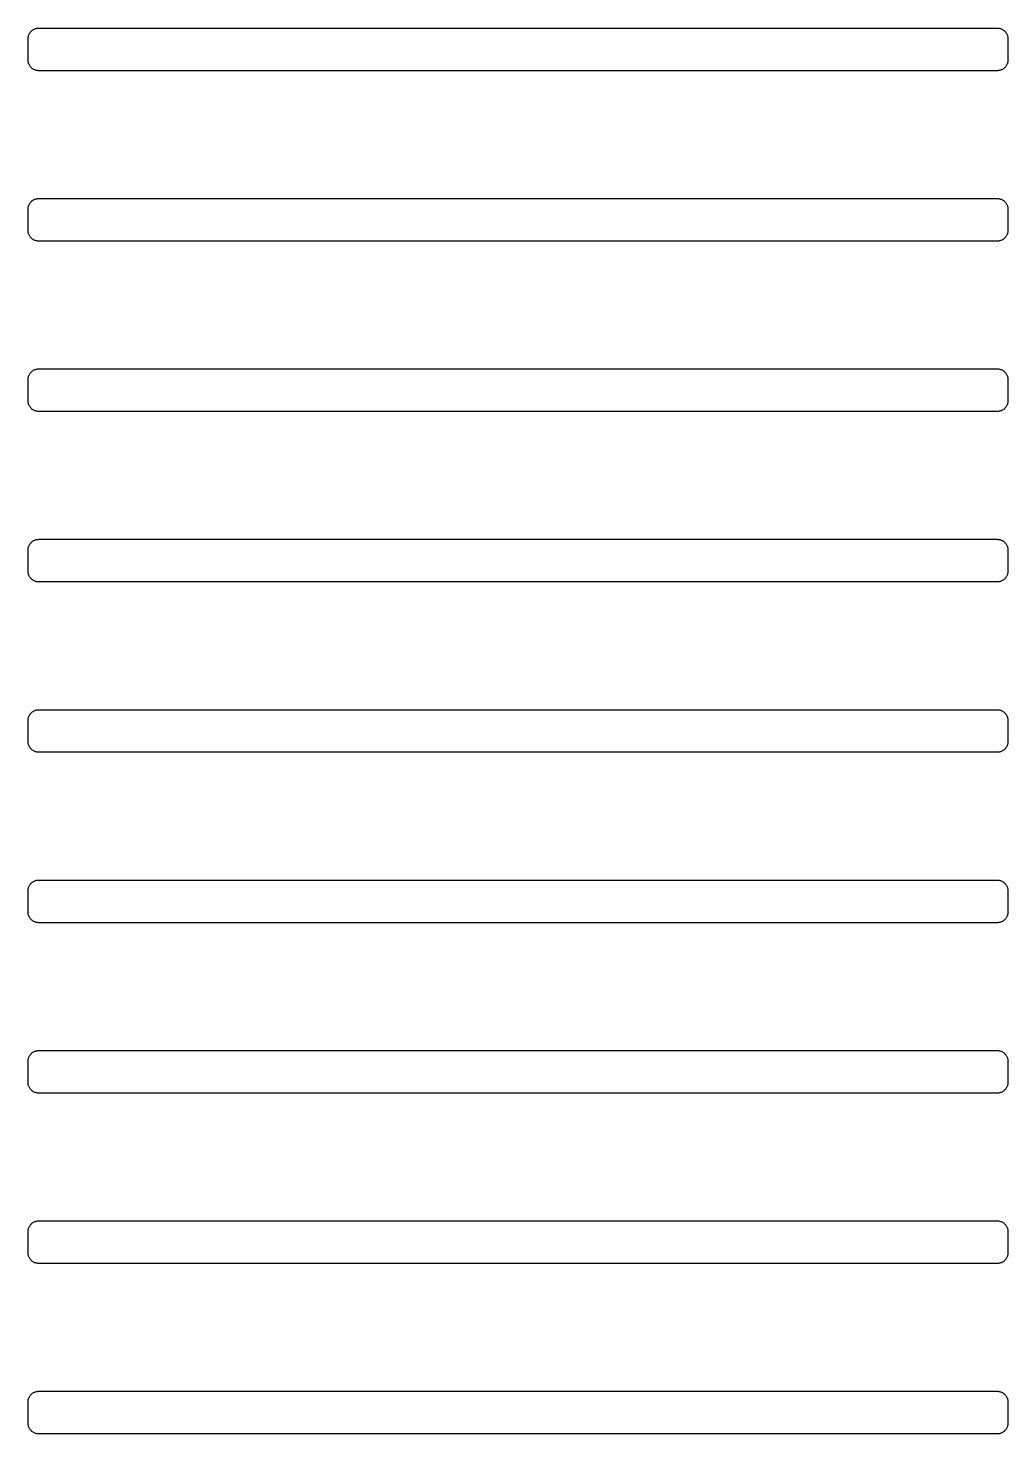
# Model space of a CAD drawing. Header units: metres. Extents: x -163 to 163, y -163 to 163.
# Drawn here: x 25.5 to 53.1, y 80.4 to 120 of the extents above; entities that cross this region are included whole.
import ezdxf

# ---------------------------------------------------------------- set-up
doc = ezdxf.new("R2010")
doc.units = ezdxf.units.M

msp = doc.modelspace()

# ---------------------------------------------------------------- linework, layer by layer
for p, q in [((25.7083, 119.986), (25.7264, 119.992)), ((25.7264, 119.992), (25.7448, 119.996)), ((25.7448, 119.996), (25.7634, 119.999)), ((25.7634, 119.999), (25.7822, 120)), ((25.7822, 120), (25.801, 120.001)), ((25.801, 120.001), (52.801, 120.001)), ((52.801, 120.001), (52.8199, 120)), ((52.8199, 120), (52.8386, 119.999)), ((52.8386, 119.999), (52.8573, 119.996)), ((52.8573, 119.996), (52.8756, 119.992)), ((52.8756, 119.992), (52.8938, 119.986)), ((25.501, 119.701), (25.5016, 119.72)), ((25.501, 119.101), (25.501, 119.701)), ((25.5016, 119.72), (25.5034, 119.739)), ((25.5034, 119.739), (25.5063, 119.757)), ((25.5063, 119.757), (25.5105, 119.776)), ((25.5105, 119.776), (25.5157, 119.794)), ((25.5157, 119.794), (25.5221, 119.811)), ((25.5221, 119.811), (25.5296, 119.829)), ((25.5296, 119.829), (25.5381, 119.846)), ((25.5381, 119.846), (25.5477, 119.862)), ((25.5477, 119.862), (25.5583, 119.877)), ((25.5583, 119.877), (25.5699, 119.892)), ((25.5699, 119.892), (25.5824, 119.906)), ((25.5824, 119.906), (25.5957, 119.92)), ((25.5957, 119.92), (25.6098, 119.932)), ((25.6098, 119.932), (25.6247, 119.944)), ((25.6247, 119.944), (25.6403, 119.954)), ((25.6403, 119.954), (25.6565, 119.964)), ((25.6565, 119.964), (25.6733, 119.972)), ((25.6733, 119.972), (25.6906, 119.98)), ((25.6906, 119.98), (25.7083, 119.986)), ((52.8938, 119.986), (52.9115, 119.98)), ((52.9115, 119.98), (52.9288, 119.972)), ((52.9288, 119.972), (52.9456, 119.964)), ((52.9456, 119.964), (52.9618, 119.954)), ((52.9618, 119.954), (52.9774, 119.944)), ((52.9774, 119.944), (52.9923, 119.932)), ((52.9923, 119.932), (53.0064, 119.92)), ((53.0064, 119.92), (53.0197, 119.906)), ((53.0197, 119.906), (53.0322, 119.892)), ((53.0322, 119.892), (53.0437, 119.877)), ((53.0437, 119.877), (53.0543, 119.862)), ((53.0543, 119.862), (53.0639, 119.846)), ((53.0639, 119.846), (53.0725, 119.829)), ((53.0725, 119.829), (53.08, 119.811)), ((53.08, 119.811), (53.0864, 119.794)), ((53.0864, 119.794), (53.0916, 119.776)), ((53.0916, 119.776), (53.0957, 119.757)), ((53.0957, 119.757), (53.0987, 119.739)), ((53.0987, 119.739), (53.1004, 119.72)), ((53.1004, 119.72), (53.101, 119.701)), ((53.101, 119.701), (53.101, 119.101)), ((25.5016, 119.082), (25.501, 119.101)), ((25.5034, 119.063), (25.5016, 119.082)), ((25.5063, 119.045), (25.5034, 119.063)), ((25.5105, 119.026), (25.5063, 119.045)), ((25.5157, 119.008), (25.5105, 119.026)), ((25.5221, 118.991), (25.5157, 119.008)), ((25.5296, 118.973), (25.5221, 118.991)), ((25.5381, 118.957), (25.5296, 118.973)), ((25.5477, 118.94), (25.5381, 118.957)), ((25.5583, 118.925), (25.5477, 118.94)), ((25.5699, 118.91), (25.5583, 118.925)), ((25.5824, 118.896), (25.5699, 118.91)), ((25.5957, 118.882), (25.5824, 118.896)), ((25.6098, 118.87), (25.5957, 118.882)), ((25.6247, 118.858), (25.6098, 118.87)), ((25.6403, 118.848), (25.6247, 118.858)), ((25.6565, 118.838), (25.6403, 118.848)), ((25.6733, 118.83), (25.6565, 118.838)), ((25.6906, 118.822), (25.6733, 118.83)), ((25.7083, 118.816), (25.6906, 118.822)), ((25.7264, 118.81), (25.7083, 118.816)), ((25.7448, 118.806), (25.7264, 118.81)), ((25.7634, 118.803), (25.7448, 118.806)), ((25.7822, 118.802), (25.7634, 118.803)), ((25.801, 118.801), (25.7822, 118.802)), ((52.801, 118.801), (25.801, 118.801)), ((52.8199, 118.802), (52.801, 118.801)), ((52.8386, 118.803), (52.8199, 118.802)), ((52.8573, 118.806), (52.8386, 118.803)), ((52.8756, 118.81), (52.8573, 118.806)), ((52.8938, 118.816), (52.8756, 118.81)), ((52.9115, 118.822), (52.8938, 118.816)), ((52.9288, 118.83), (52.9115, 118.822)), ((52.9456, 118.838), (52.9288, 118.83)), ((52.9618, 118.848), (52.9456, 118.838)), ((52.9774, 118.858), (52.9618, 118.848)), ((52.9923, 118.87), (52.9774, 118.858)), ((53.0064, 118.882), (52.9923, 118.87)), ((53.0197, 118.896), (53.0064, 118.882)), ((53.0322, 118.91), (53.0197, 118.896)), ((53.0437, 118.925), (53.0322, 118.91)), ((53.0543, 118.94), (53.0437, 118.925)), ((53.0639, 118.957), (53.0543, 118.94)), ((53.0725, 118.973), (53.0639, 118.957)), ((53.08, 118.991), (53.0725, 118.973)), ((53.0864, 119.008), (53.08, 118.991)), ((53.0916, 119.026), (53.0864, 119.008)), ((53.0957, 119.045), (53.0916, 119.026)), ((53.0987, 119.063), (53.0957, 119.045)), ((53.1004, 119.082), (53.0987, 119.063)), ((53.101, 119.101), (53.1004, 119.082)), ((25.501, 114.901), (25.5016, 114.92)), ((25.501, 114.301), (25.501, 114.901)), ((25.5016, 114.92), (25.5034, 114.939)), ((25.5034, 114.939), (25.5063, 114.957)), ((25.5063, 114.957), (25.5105, 114.976)), ((25.5105, 114.976), (25.5157, 114.994)), ((25.5157, 114.994), (25.5221, 115.011)), ((25.5221, 115.011), (25.5296, 115.029)), ((25.5296, 115.029), (25.5381, 115.046)), ((25.5381, 115.046), (25.5477, 115.062)), ((25.5477, 115.062), (25.5583, 115.077)), ((25.5583, 115.077), (25.5699, 115.092)), ((25.5699, 115.092), (25.5824, 115.106)), ((25.5824, 115.106), (25.5957, 115.12)), ((25.5957, 115.12), (25.6098, 115.132)), ((25.6098, 115.132), (25.6247, 115.144)), ((25.6247, 115.144), (25.6403, 115.154)), ((25.6403, 115.154), (25.6565, 115.164)), ((25.6565, 115.164), (25.6733, 115.172)), ((25.6733, 115.172), (25.6906, 115.18)), ((25.6906, 115.18), (25.7083, 115.186)), ((25.7083, 115.186), (25.7264, 115.192)), ((25.7264, 115.192), (25.7448, 115.196)), ((25.7448, 115.196), (25.7634, 115.199)), ((25.7634, 115.199), (25.7822, 115.2)), ((25.7822, 115.2), (25.801, 115.201)), ((25.801, 115.201), (52.801, 115.201)), ((52.801, 115.201), (52.8199, 115.2)), ((52.8199, 115.2), (52.8386, 115.199)), ((52.8386, 115.199), (52.8573, 115.196)), ((52.8573, 115.196), (52.8756, 115.192)), ((52.8756, 115.192), (52.8938, 115.186)), ((52.8938, 115.186), (52.9115, 115.18)), ((52.9115, 115.18), (52.9288, 115.172)), ((52.9288, 115.172), (52.9456, 115.164)), ((52.9456, 115.164), (52.9618, 115.154)), ((52.9618, 115.154), (52.9774, 115.144)), ((52.9774, 115.144), (52.9923, 115.132)), ((52.9923, 115.132), (53.0064, 115.12)), ((53.0064, 115.12), (53.0197, 115.106)), ((53.0197, 115.106), (53.0322, 115.092)), ((53.0322, 115.092), (53.0437, 115.077)), ((53.0437, 115.077), (53.0543, 115.062)), ((53.0543, 115.062), (53.0639, 115.046)), ((53.0639, 115.046), (53.0725, 115.029)), ((53.0725, 115.029), (53.08, 115.011)), ((53.08, 115.011), (53.0864, 114.994)), ((53.0864, 114.994), (53.0916, 114.976)), ((53.0916, 114.976), (53.0957, 114.957)), ((53.0957, 114.957), (53.0987, 114.939)), ((53.0987, 114.939), (53.1004, 114.92)), ((53.1004, 114.92), (53.101, 114.901)), ((53.101, 114.901), (53.101, 114.301)), ((25.5016, 114.282), (25.501, 114.301)), ((25.5034, 114.263), (25.5016, 114.282)), ((25.5063, 114.245), (25.5034, 114.263)), ((25.5105, 114.226), (25.5063, 114.245)), ((25.5157, 114.208), (25.5105, 114.226)), ((25.5221, 114.191), (25.5157, 114.208)), ((25.5296, 114.173), (25.5221, 114.191)), ((25.5381, 114.157), (25.5296, 114.173)), ((25.5477, 114.14), (25.5381, 114.157)), ((25.5583, 114.125), (25.5477, 114.14)), ((25.5699, 114.11), (25.5583, 114.125)), ((25.5824, 114.096), (25.5699, 114.11)), ((25.5957, 114.082), (25.5824, 114.096)), ((25.6098, 114.07), (25.5957, 114.082)), ((25.6247, 114.058), (25.6098, 114.07)), ((25.6403, 114.048), (25.6247, 114.058)), ((52.9774, 114.058), (52.9618, 114.048)), ((52.9923, 114.07), (52.9774, 114.058)), ((53.0064, 114.082), (52.9923, 114.07)), ((53.0197, 114.096), (53.0064, 114.082)), ((53.0322, 114.11), (53.0197, 114.096)), ((53.0437, 114.125), (53.0322, 114.11)), ((53.0543, 114.14), (53.0437, 114.125)), ((53.0639, 114.157), (53.0543, 114.14)), ((53.0725, 114.173), (53.0639, 114.157)), ((53.08, 114.191), (53.0725, 114.173)), ((53.0864, 114.208), (53.08, 114.191)), ((53.0916, 114.226), (53.0864, 114.208)), ((53.0957, 114.245), (53.0916, 114.226)), ((53.0987, 114.263), (53.0957, 114.245)), ((53.1004, 114.282), (53.0987, 114.263)), ((53.101, 114.301), (53.1004, 114.282)), ((25.6565, 114.038), (25.6403, 114.048)), ((25.6733, 114.03), (25.6565, 114.038)), ((25.6906, 114.022), (25.6733, 114.03)), ((25.7083, 114.016), (25.6906, 114.022)), ((25.7264, 114.01), (25.7083, 114.016)), ((25.7448, 114.006), (25.7264, 114.01)), ((25.7634, 114.003), (25.7448, 114.006)), ((25.7822, 114.002), (25.7634, 114.003)), ((25.801, 114.001), (25.7822, 114.002)), ((52.801, 114.001), (25.801, 114.001)), ((52.8199, 114.002), (52.801, 114.001)), ((52.8386, 114.003), (52.8199, 114.002)), ((52.8573, 114.006), (52.8386, 114.003)), ((52.8756, 114.01), (52.8573, 114.006)), ((52.8938, 114.016), (52.8756, 114.01)), ((52.9115, 114.022), (52.8938, 114.016)), ((52.9288, 114.03), (52.9115, 114.022)), ((52.9456, 114.038), (52.9288, 114.03)), ((52.9618, 114.048), (52.9456, 114.038)), ((25.501, 110.101), (25.5016, 110.12)), ((25.501, 109.501), (25.501, 110.101)), ((25.5016, 110.12), (25.5034, 110.139)), ((25.5034, 110.139), (25.5063, 110.157)), ((25.5063, 110.157), (25.5105, 110.176)), ((25.5105, 110.176), (25.5157, 110.194)), ((25.5157, 110.194), (25.5221, 110.211)), ((25.5221, 110.211), (25.5296, 110.229)), ((25.5296, 110.229), (25.5381, 110.246)), ((25.5381, 110.246), (25.5477, 110.262)), ((25.5477, 110.262), (25.5583, 110.277)), ((25.5583, 110.277), (25.5699, 110.292)), ((25.5699, 110.292), (25.5824, 110.306)), ((25.5824, 110.306), (25.5957, 110.32)), ((25.5957, 110.32), (25.6098, 110.332)), ((25.6098, 110.332), (25.6247, 110.344)), ((25.6247, 110.344), (25.6403, 110.354)), ((25.6403, 110.354), (25.6565, 110.364)), ((25.6565, 110.364), (25.6733, 110.372)), ((25.6733, 110.372), (25.6906, 110.38)), ((25.6906, 110.38), (25.7083, 110.386)), ((25.7083, 110.386), (25.7264, 110.392)), ((25.7264, 110.392), (25.7448, 110.396)), ((25.7448, 110.396), (25.7634, 110.399)), ((25.7634, 110.399), (25.7822, 110.4)), ((25.7822, 110.4), (25.801, 110.401)), ((25.801, 110.401), (52.801, 110.401)), ((52.801, 110.401), (52.8199, 110.4)), ((52.8199, 110.4), (52.8386, 110.399)), ((52.8386, 110.399), (52.8573, 110.396)), ((52.8573, 110.396), (52.8756, 110.392)), ((52.8756, 110.392), (52.8938, 110.386)), ((52.8938, 110.386), (52.9115, 110.38)), ((52.9115, 110.38), (52.9288, 110.372)), ((52.9288, 110.372), (52.9456, 110.364)), ((52.9456, 110.364), (52.9618, 110.354)), ((52.9618, 110.354), (52.9774, 110.344)), ((52.9774, 110.344), (52.9923, 110.332)), ((52.9923, 110.332), (53.0064, 110.32)), ((53.0064, 110.32), (53.0197, 110.306)), ((53.0197, 110.306), (53.0322, 110.292)), ((53.0322, 110.292), (53.0437, 110.277)), ((53.0437, 110.277), (53.0543, 110.262)), ((53.0543, 110.262), (53.0639, 110.246)), ((53.0639, 110.246), (53.0725, 110.229)), ((53.0725, 110.229), (53.08, 110.211)), ((53.08, 110.211), (53.0864, 110.194)), ((53.0864, 110.194), (53.0916, 110.176)), ((53.0916, 110.176), (53.0957, 110.157)), ((53.0957, 110.157), (53.0987, 110.139)), ((53.0987, 110.139), (53.1004, 110.12)), ((53.1004, 110.12), (53.101, 110.101)), ((53.101, 110.101), (53.101, 109.501)), ((25.5016, 109.482), (25.501, 109.501)), ((25.5034, 109.463), (25.5016, 109.482)), ((25.5063, 109.445), (25.5034, 109.463)), ((25.5105, 109.426), (25.5063, 109.445)), ((25.5157, 109.408), (25.5105, 109.426)), ((25.5221, 109.391), (25.5157, 109.408)), ((25.5296, 109.373), (25.5221, 109.391)), ((25.5381, 109.357), (25.5296, 109.373)), ((25.5477, 109.34), (25.5381, 109.357)), ((25.5583, 109.325), (25.5477, 109.34)), ((25.5699, 109.31), (25.5583, 109.325)), ((25.5824, 109.296), (25.5699, 109.31)), ((53.0322, 109.31), (53.0197, 109.296)), ((53.0437, 109.325), (53.0322, 109.31)), ((53.0543, 109.34), (53.0437, 109.325)), ((53.0639, 109.357), (53.0543, 109.34)), ((53.0725, 109.373), (53.0639, 109.357)), ((53.08, 109.391), (53.0725, 109.373)), ((53.0864, 109.408), (53.08, 109.391)), ((53.0916, 109.426), (53.0864, 109.408)), ((53.0957, 109.445), (53.0916, 109.426)), ((53.0987, 109.463), (53.0957, 109.445)), ((53.1004, 109.482), (53.0987, 109.463)), ((53.101, 109.501), (53.1004, 109.482)), ((25.5957, 109.282), (25.5824, 109.296)), ((25.6098, 109.27), (25.5957, 109.282)), ((25.6247, 109.258), (25.6098, 109.27)), ((25.6403, 109.248), (25.6247, 109.258)), ((25.6565, 109.238), (25.6403, 109.248)), ((25.6733, 109.23), (25.6565, 109.238)), ((25.6906, 109.222), (25.6733, 109.23)), ((25.7083, 109.216), (25.6906, 109.222)), ((25.7264, 109.21), (25.7083, 109.216)), ((25.7448, 109.206), (25.7264, 109.21)), ((25.7634, 109.203), (25.7448, 109.206)), ((25.7822, 109.202), (25.7634, 109.203)), ((25.801, 109.201), (25.7822, 109.202)), ((52.801, 109.201), (25.801, 109.201)), ((52.8199, 109.202), (52.801, 109.201)), ((52.8386, 109.203), (52.8199, 109.202)), ((52.8573, 109.206), (52.8386, 109.203)), ((52.8756, 109.21), (52.8573, 109.206)), ((52.8938, 109.216), (52.8756, 109.21)), ((52.9115, 109.222), (52.8938, 109.216)), ((52.9288, 109.23), (52.9115, 109.222)), ((52.9456, 109.238), (52.9288, 109.23)), ((52.9618, 109.248), (52.9456, 109.238)), ((52.9774, 109.258), (52.9618, 109.248)), ((52.9923, 109.27), (52.9774, 109.258)), ((53.0064, 109.282), (52.9923, 109.27)), ((53.0197, 109.296), (53.0064, 109.282)), ((25.5016, 105.32), (25.5034, 105.339)), ((25.5034, 105.339), (25.5063, 105.357)), ((25.5063, 105.357), (25.5105, 105.376)), ((25.5105, 105.376), (25.5157, 105.394)), ((25.5157, 105.394), (25.5221, 105.411)), ((25.5221, 105.411), (25.5296, 105.429)), ((25.5296, 105.429), (25.5381, 105.446)), ((25.5381, 105.446), (25.5477, 105.462)), ((25.5477, 105.462), (25.5583, 105.477)), ((25.5583, 105.477), (25.5699, 105.492)), ((25.5699, 105.492), (25.5824, 105.506)), ((25.5824, 105.506), (25.5957, 105.52)), ((25.5957, 105.52), (25.6098, 105.532)), ((25.6098, 105.532), (25.6247, 105.544)), ((25.6247, 105.544), (25.6403, 105.554)), ((25.6403, 105.554), (25.6565, 105.564)), ((25.6565, 105.564), (25.6733, 105.572)), ((25.6733, 105.572), (25.6906, 105.58)), ((25.6906, 105.58), (25.7083, 105.586)), ((25.7083, 105.586), (25.7264, 105.592)), ((25.7264, 105.592), (25.7448, 105.596)), ((25.7448, 105.596), (25.7634, 105.599)), ((25.7634, 105.599), (25.7822, 105.6)), ((25.7822, 105.6), (25.801, 105.601)), ((25.801, 105.601), (52.801, 105.601)), ((52.801, 105.601), (52.8199, 105.6)), ((52.8199, 105.6), (52.8386, 105.599)), ((52.8386, 105.599), (52.8573, 105.596)), ((52.8573, 105.596), (52.8756, 105.592)), ((52.8756, 105.592), (52.8938, 105.586)), ((52.8938, 105.586), (52.9115, 105.58)), ((52.9115, 105.58), (52.9288, 105.572)), ((52.9288, 105.572), (52.9456, 105.564)), ((52.9456, 105.564), (52.9618, 105.554)), ((52.9618, 105.554), (52.9774, 105.544)), ((52.9774, 105.544), (52.9923, 105.532)), ((52.9923, 105.532), (53.0064, 105.52)), ((53.0064, 105.52), (53.0197, 105.506)), ((53.0197, 105.506), (53.0322, 105.492)), ((53.0322, 105.492), (53.0437, 105.477)), ((53.0437, 105.477), (53.0543, 105.462)), ((53.0543, 105.462), (53.0639, 105.446)), ((53.0639, 105.446), (53.0725, 105.429)), ((53.0725, 105.429), (53.08, 105.411)), ((53.08, 105.411), (53.0864, 105.394)), ((53.0864, 105.394), (53.0916, 105.376)), ((53.0916, 105.376), (53.0957, 105.357)), ((53.0957, 105.357), (53.0987, 105.339)), ((53.0987, 105.339), (53.1004, 105.32)), ((25.501, 105.301), (25.5016, 105.32)), ((25.501, 104.701), (25.501, 105.301)), ((53.1004, 105.32), (53.101, 105.301)), ((53.101, 105.301), (53.101, 104.701)), ((25.5016, 104.682), (25.501, 104.701)), ((25.5034, 104.663), (25.5016, 104.682)), ((25.5063, 104.645), (25.5034, 104.663)), ((25.5105, 104.626), (25.5063, 104.645)), ((25.5157, 104.608), (25.5105, 104.626)), ((25.5221, 104.591), (25.5157, 104.608)), ((25.5296, 104.573), (25.5221, 104.591)), ((25.5381, 104.557), (25.5296, 104.573)), ((25.5477, 104.54), (25.5381, 104.557)), ((53.0639, 104.557), (53.0543, 104.54)), ((53.0725, 104.573), (53.0639, 104.557)), ((53.08, 104.591), (53.0725, 104.573)), ((53.0864, 104.608), (53.08, 104.591)), ((53.0916, 104.626), (53.0864, 104.608)), ((53.0957, 104.645), (53.0916, 104.626)), ((53.0987, 104.663), (53.0957, 104.645)), ((53.1004, 104.682), (53.0987, 104.663)), ((53.101, 104.701), (53.1004, 104.682)), ((25.5583, 104.525), (25.5477, 104.54)), ((25.5699, 104.51), (25.5583, 104.525)), ((25.5824, 104.496), (25.5699, 104.51)), ((25.5957, 104.482), (25.5824, 104.496)), ((25.6098, 104.47), (25.5957, 104.482)), ((25.6247, 104.458), (25.6098, 104.47)), ((25.6403, 104.448), (25.6247, 104.458)), ((25.6565, 104.438), (25.6403, 104.448)), ((25.6733, 104.43), (25.6565, 104.438)), ((25.6906, 104.422), (25.6733, 104.43)), ((25.7083, 104.416), (25.6906, 104.422)), ((25.7264, 104.41), (25.7083, 104.416)), ((25.7448, 104.406), (25.7264, 104.41)), ((25.7634, 104.403), (25.7448, 104.406)), ((25.7822, 104.402), (25.7634, 104.403)), ((25.801, 104.401), (25.7822, 104.402)), ((52.801, 104.401), (25.801, 104.401)), ((52.8199, 104.402), (52.801, 104.401)), ((52.8386, 104.403), (52.8199, 104.402)), ((52.8573, 104.406), (52.8386, 104.403)), ((52.8756, 104.41), (52.8573, 104.406)), ((52.8938, 104.416), (52.8756, 104.41)), ((52.9115, 104.422), (52.8938, 104.416)), ((52.9288, 104.43), (52.9115, 104.422)), ((52.9456, 104.438), (52.9288, 104.43)), ((52.9618, 104.448), (52.9456, 104.438)), ((52.9774, 104.458), (52.9618, 104.448)), ((52.9923, 104.47), (52.9774, 104.458)), ((53.0064, 104.482), (52.9923, 104.47)), ((53.0197, 104.496), (53.0064, 104.482)), ((53.0322, 104.51), (53.0197, 104.496)), ((53.0437, 104.525), (53.0322, 104.51)), ((53.0543, 104.54), (53.0437, 104.525)), ((25.5105, 100.576), (25.5157, 100.594)), ((25.5157, 100.594), (25.5221, 100.611)), ((25.5221, 100.611), (25.5296, 100.629)), ((25.5296, 100.629), (25.5381, 100.646)), ((25.5381, 100.646), (25.5477, 100.662)), ((25.5477, 100.662), (25.5583, 100.677)), ((25.5583, 100.677), (25.5699, 100.692)), ((25.5699, 100.692), (25.5824, 100.706)), ((25.5824, 100.706), (25.5957, 100.72)), ((25.5957, 100.72), (25.6098, 100.732)), ((25.6098, 100.732), (25.6247, 100.744)), ((25.6247, 100.744), (25.6403, 100.754)), ((25.6403, 100.754), (25.6565, 100.764)), ((25.6565, 100.764), (25.6733, 100.772)), ((25.6733, 100.772), (25.6906, 100.78)), ((25.6906, 100.78), (25.7083, 100.786)), ((25.7083, 100.786), (25.7264, 100.792)), ((25.7264, 100.792), (25.7448, 100.796)), ((25.7448, 100.796), (25.7634, 100.799)), ((25.7634, 100.799), (25.7822, 100.8)), ((25.7822, 100.8), (25.801, 100.801)), ((25.801, 100.801), (52.801, 100.801)), ((52.801, 100.801), (52.8199, 100.8)), ((52.8199, 100.8), (52.8386, 100.799)), ((52.8386, 100.799), (52.8573, 100.796)), ((52.8573, 100.796), (52.8756, 100.792)), ((52.8756, 100.792), (52.8938, 100.786)), ((52.8938, 100.786), (52.9115, 100.78)), ((52.9115, 100.78), (52.9288, 100.772)), ((52.9288, 100.772), (52.9456, 100.764)), ((52.9456, 100.764), (52.9618, 100.754)), ((52.9618, 100.754), (52.9774, 100.744)), ((52.9774, 100.744), (52.9923, 100.732)), ((52.9923, 100.732), (53.0064, 100.72)), ((53.0064, 100.72), (53.0197, 100.706)), ((53.0197, 100.706), (53.0322, 100.692)), ((53.0322, 100.692), (53.0437, 100.677)), ((53.0437, 100.677), (53.0543, 100.662)), ((53.0543, 100.662), (53.0639, 100.646)), ((53.0639, 100.646), (53.0725, 100.629)), ((53.0725, 100.629), (53.08, 100.611)), ((53.08, 100.611), (53.0864, 100.594)), ((53.0864, 100.594), (53.0916, 100.576)), ((25.501, 100.501), (25.5016, 100.52)), ((25.501, 99.901), (25.501, 100.501)), ((25.5016, 100.52), (25.5034, 100.539)), ((25.5034, 100.539), (25.5063, 100.557)), ((25.5063, 100.557), (25.5105, 100.576)), ((53.0916, 100.576), (53.0957, 100.557)), ((53.0957, 100.557), (53.0987, 100.539)), ((53.0987, 100.539), (53.1004, 100.52)), ((53.1004, 100.52), (53.101, 100.501)), ((53.101, 100.501), (53.101, 99.901)), ((25.5016, 99.8822), (25.501, 99.901)), ((25.5034, 99.8634), (25.5016, 99.8822)), ((25.5063, 99.8448), (25.5034, 99.8634)), ((25.5105, 99.8264), (25.5063, 99.8448)), ((25.5157, 99.8083), (25.5105, 99.8264)), ((25.5221, 99.7906), (25.5157, 99.8083)), ((53.0864, 99.8083), (53.08, 99.7906)), ((53.0916, 99.8264), (53.0864, 99.8083)), ((53.0957, 99.8448), (53.0916, 99.8264)), ((53.0987, 99.8634), (53.0957, 99.8448)), ((53.1004, 99.8822), (53.0987, 99.8634)), ((53.101, 99.901), (53.1004, 99.8822)), ((25.5296, 99.7733), (25.5221, 99.7906)), ((25.5381, 99.7565), (25.5296, 99.7733)), ((25.5477, 99.7403), (25.5381, 99.7565)), ((25.5583, 99.7247), (25.5477, 99.7403)), ((25.5699, 99.7098), (25.5583, 99.7247)), ((25.5824, 99.6957), (25.5699, 99.7098)), ((25.5957, 99.6824), (25.5824, 99.6957)), ((25.6098, 99.6699), (25.5957, 99.6824)), ((25.6247, 99.6583), (25.6098, 99.6699)), ((25.6403, 99.6478), (25.6247, 99.6583)), ((25.6565, 99.6382), (25.6403, 99.6478)), ((25.6733, 99.6296), (25.6565, 99.6382)), ((25.6906, 99.6221), (25.6733, 99.6296)), ((25.7083, 99.6157), (25.6906, 99.6221)), ((25.7264, 99.6105), (25.7083, 99.6157)), ((25.7448, 99.6064), (25.7264, 99.6105)), ((25.7634, 99.6034), (25.7448, 99.6064)), ((25.7822, 99.6016), (25.7634, 99.6034)), ((25.801, 99.601), (25.7822, 99.6016)), ((52.801, 99.601), (25.801, 99.601)), ((52.8199, 99.6016), (52.801, 99.601)), ((52.8386, 99.6034), (52.8199, 99.6016)), ((52.8573, 99.6064), (52.8386, 99.6034)), ((52.8756, 99.6105), (52.8573, 99.6064)), ((52.8938, 99.6157), (52.8756, 99.6105)), ((52.9115, 99.6221), (52.8938, 99.6157)), ((52.9288, 99.6296), (52.9115, 99.6221)), ((52.9456, 99.6382), (52.9288, 99.6296)), ((52.9618, 99.6478), (52.9456, 99.6382)), ((52.9774, 99.6583), (52.9618, 99.6478)), ((52.9923, 99.6699), (52.9774, 99.6583)), ((53.0064, 99.6824), (52.9923, 99.6699)), ((53.0197, 99.6957), (53.0064, 99.6824)), ((53.0322, 99.7098), (53.0197, 99.6957)), ((53.0437, 99.7247), (53.0322, 99.7098)), ((53.0543, 99.7403), (53.0437, 99.7247)), ((53.0639, 99.7565), (53.0543, 99.7403)), ((53.0725, 99.7733), (53.0639, 99.7565)), ((53.08, 99.7906), (53.0725, 99.7733)), ((25.5296, 95.8288), (25.5381, 95.8456)), ((25.5381, 95.8456), (25.5477, 95.8618)), ((25.5477, 95.8618), (25.5583, 95.8774)), ((25.5583, 95.8774), (25.5699, 95.8923)), ((25.5699, 95.8923), (25.5824, 95.9064)), ((25.5824, 95.9064), (25.5957, 95.9197)), ((25.5957, 95.9197), (25.6098, 95.9322)), ((25.6098, 95.9322), (25.6247, 95.9437)), ((25.6247, 95.9437), (25.6403, 95.9543)), ((25.6403, 95.9543), (25.6565, 95.9639)), ((25.6565, 95.9639), (25.6733, 95.9725)), ((25.6733, 95.9725), (25.6906, 95.98)), ((25.6906, 95.98), (25.7083, 95.9864)), ((25.7083, 95.9864), (25.7264, 95.9916)), ((25.7264, 95.9916), (25.7448, 95.9957)), ((25.7448, 95.9957), (25.7634, 95.9987)), ((25.7634, 95.9987), (25.7822, 96.0004)), ((25.7822, 96.0004), (25.801, 96.001)), ((25.801, 96.001), (52.801, 96.001)), ((52.801, 96.001), (52.8199, 96.0004)), ((52.8199, 96.0004), (52.8386, 95.9987)), ((52.8386, 95.9987), (52.8573, 95.9957)), ((52.8573, 95.9957), (52.8756, 95.9916)), ((52.8756, 95.9916), (52.8938, 95.9864)), ((52.8938, 95.9864), (52.9115, 95.98)), ((52.9115, 95.98), (52.9288, 95.9725)), ((52.9288, 95.9725), (52.9456, 95.9639)), ((52.9456, 95.9639), (52.9618, 95.9543)), ((52.9618, 95.9543), (52.9774, 95.9437)), ((52.9774, 95.9437), (52.9923, 95.9322)), ((52.9923, 95.9322), (53.0064, 95.9197)), ((53.0064, 95.9197), (53.0197, 95.9064)), ((53.0197, 95.9064), (53.0322, 95.8923)), ((53.0322, 95.8923), (53.0437, 95.8774)), ((53.0437, 95.8774), (53.0543, 95.8618)), ((53.0543, 95.8618), (53.0639, 95.8456)), ((53.0639, 95.8456), (53.0725, 95.8288)), ((25.501, 95.701), (25.5016, 95.7199)), ((25.501, 95.101), (25.501, 95.701)), ((25.5016, 95.7199), (25.5034, 95.7386)), ((25.5034, 95.7386), (25.5063, 95.7573)), ((25.5063, 95.7573), (25.5105, 95.7757)), ((25.5105, 95.7757), (25.5157, 95.7937)), ((25.5157, 95.7937), (25.5221, 95.8115)), ((25.5221, 95.8115), (25.5296, 95.8288)), ((53.0725, 95.8288), (53.08, 95.8115)), ((53.08, 95.8115), (53.0864, 95.7937)), ((53.0864, 95.7937), (53.0916, 95.7757)), ((53.0916, 95.7757), (53.0957, 95.7573)), ((53.0957, 95.7573), (53.0987, 95.7386)), ((53.0987, 95.7386), (53.1004, 95.7199)), ((53.1004, 95.7199), (53.101, 95.701)), ((53.101, 95.701), (53.101, 95.101)), ((25.5016, 95.0822), (25.501, 95.101)), ((25.5034, 95.0634), (25.5016, 95.0822)), ((25.5063, 95.0448), (25.5034, 95.0634)), ((25.5105, 95.0264), (25.5063, 95.0448)), ((53.0957, 95.0448), (53.0916, 95.0264)), ((53.0987, 95.0634), (53.0957, 95.0448)), ((53.1004, 95.0822), (53.0987, 95.0634)), ((53.101, 95.101), (53.1004, 95.0822)), ((25.5157, 95.0083), (25.5105, 95.0264)), ((25.5221, 94.9906), (25.5157, 95.0083)), ((25.5296, 94.9733), (25.5221, 94.9906)), ((25.5381, 94.9565), (25.5296, 94.9733)), ((25.5477, 94.9403), (25.5381, 94.9565)), ((25.5583, 94.9247), (25.5477, 94.9403)), ((25.5699, 94.9098), (25.5583, 94.9247)), ((25.5824, 94.8957), (25.5699, 94.9098)), ((25.5957, 94.8824), (25.5824, 94.8957)), ((25.6098, 94.8699), (25.5957, 94.8824)), ((25.6247, 94.8583), (25.6098, 94.8699)), ((25.6403, 94.8477), (25.6247, 94.8583)), ((25.6565, 94.8382), (25.6403, 94.8477)), ((25.6733, 94.8296), (25.6565, 94.8382)), ((25.6906, 94.8221), (25.6733, 94.8296)), ((25.7083, 94.8157), (25.6906, 94.8221)), ((25.7264, 94.8105), (25.7083, 94.8157)), ((25.7448, 94.8064), (25.7264, 94.8105)), ((25.7634, 94.8034), (25.7448, 94.8064)), ((25.7822, 94.8016), (25.7634, 94.8034)), ((25.801, 94.801), (25.7822, 94.8016)), ((52.801, 94.801), (25.801, 94.801)), ((52.8199, 94.8016), (52.801, 94.801)), ((52.8386, 94.8034), (52.8199, 94.8016)), ((52.8573, 94.8064), (52.8386, 94.8034)), ((52.8756, 94.8105), (52.8573, 94.8064)), ((52.8938, 94.8157), (52.8756, 94.8105)), ((52.9115, 94.8221), (52.8938, 94.8157)), ((52.9288, 94.8296), (52.9115, 94.8221)), ((52.9456, 94.8382), (52.9288, 94.8296)), ((52.9618, 94.8477), (52.9456, 94.8382)), ((52.9774, 94.8583), (52.9618, 94.8477)), ((52.9923, 94.8699), (52.9774, 94.8583)), ((53.0064, 94.8824), (52.9923, 94.8699)), ((53.0197, 94.8957), (53.0064, 94.8824)), ((53.0322, 94.9098), (53.0197, 94.8957)), ((53.0437, 94.9247), (53.0322, 94.9098)), ((53.0543, 94.9403), (53.0437, 94.9247)), ((53.0639, 94.9565), (53.0543, 94.9403)), ((53.0725, 94.9733), (53.0639, 94.9565)), ((53.08, 94.9906), (53.0725, 94.9733)), ((53.0864, 95.0083), (53.08, 94.9906)), ((53.0916, 95.0264), (53.0864, 95.0083)), ((25.5583, 91.0774), (25.5699, 91.0923)), ((25.5699, 91.0923), (25.5824, 91.1064)), ((25.5824, 91.1064), (25.5957, 91.1197)), ((25.5957, 91.1197), (25.6098, 91.1322)), ((25.6098, 91.1322), (25.6247, 91.1438)), ((25.6247, 91.1438), (25.6403, 91.1543)), ((25.6403, 91.1543), (25.6565, 91.1639)), ((25.6565, 91.1639), (25.6733, 91.1725)), ((25.6733, 91.1725), (25.6906, 91.18)), ((25.6906, 91.18), (25.7083, 91.1864)), ((25.7083, 91.1864), (25.7264, 91.1916)), ((25.7264, 91.1916), (25.7448, 91.1957)), ((25.7448, 91.1957), (25.7634, 91.1987)), ((25.7634, 91.1987), (25.7822, 91.2005)), ((25.7822, 91.2005), (25.801, 91.201)), ((25.801, 91.201), (52.801, 91.201)), ((52.801, 91.201), (52.8199, 91.2005)), ((52.8199, 91.2005), (52.8386, 91.1987)), ((52.8386, 91.1987), (52.8573, 91.1957)), ((52.8573, 91.1957), (52.8756, 91.1916)), ((52.8756, 91.1916), (52.8938, 91.1864)), ((52.8938, 91.1864), (52.9115, 91.18)), ((52.9115, 91.18), (52.9288, 91.1725)), ((52.9288, 91.1725), (52.9456, 91.1639)), ((52.9456, 91.1639), (52.9618, 91.1543)), ((52.9618, 91.1543), (52.9774, 91.1438)), ((52.9774, 91.1438), (52.9923, 91.1322)), ((52.9923, 91.1322), (53.0064, 91.1197)), ((53.0064, 91.1197), (53.0197, 91.1064)), ((53.0197, 91.1064), (53.0322, 91.0923)), ((53.0322, 91.0923), (53.0437, 91.0774)), ((25.501, 90.901), (25.5016, 90.9199)), ((25.501, 90.301), (25.501, 90.901)), ((25.5016, 90.9199), (25.5034, 90.9386)), ((25.5034, 90.9386), (25.5063, 90.9573)), ((25.5063, 90.9573), (25.5105, 90.9756)), ((25.5105, 90.9756), (25.5157, 90.9937)), ((25.5157, 90.9937), (25.5221, 91.0115)), ((25.5221, 91.0115), (25.5296, 91.0288)), ((25.5296, 91.0288), (25.5381, 91.0456)), ((25.5381, 91.0456), (25.5477, 91.0618)), ((25.5477, 91.0618), (25.5583, 91.0774)), ((53.0437, 91.0774), (53.0543, 91.0618)), ((53.0543, 91.0618), (53.0639, 91.0456)), ((53.0639, 91.0456), (53.0725, 91.0288)), ((53.0725, 91.0288), (53.08, 91.0115)), ((53.08, 91.0115), (53.0864, 90.9937)), ((53.0864, 90.9937), (53.0916, 90.9756)), ((53.0916, 90.9756), (53.0957, 90.9573)), ((53.0957, 90.9573), (53.0987, 90.9386)), ((53.0987, 90.9386), (53.1004, 90.9199)), ((53.1004, 90.9199), (53.101, 90.901)), ((53.101, 90.901), (53.101, 90.301)), ((25.5016, 90.2822), (25.501, 90.301)), ((53.101, 90.301), (53.1004, 90.2822)), ((25.5034, 90.2634), (25.5016, 90.2822)), ((25.5063, 90.2448), (25.5034, 90.2634)), ((25.5105, 90.2264), (25.5063, 90.2448)), ((25.5157, 90.2083), (25.5105, 90.2264)), ((25.5221, 90.1906), (25.5157, 90.2083)), ((25.5296, 90.1733), (25.5221, 90.1906)), ((25.5381, 90.1565), (25.5296, 90.1733)), ((25.5477, 90.1403), (25.5381, 90.1565)), ((25.5583, 90.1247), (25.5477, 90.1403)), ((25.5699, 90.1098), (25.5583, 90.1247)), ((25.5824, 90.0957), (25.5699, 90.1098)), ((25.5957, 90.0824), (25.5824, 90.0957)), ((25.6098, 90.0699), (25.5957, 90.0824)), ((25.6247, 90.0583), (25.6098, 90.0699)), ((25.6403, 90.0477), (25.6247, 90.0583)), ((25.6565, 90.0381), (25.6403, 90.0477)), ((25.6733, 90.0296), (25.6565, 90.0381)), ((25.6906, 90.0221), (25.6733, 90.0296)), ((25.7083, 90.0157), (25.6906, 90.0221)), ((25.7264, 90.0105), (25.7083, 90.0157)), ((25.7448, 90.0064), (25.7264, 90.0105)), ((25.7634, 90.0034), (25.7448, 90.0064)), ((25.7822, 90.0016), (25.7634, 90.0034)), ((25.801, 90.001), (25.7822, 90.0016)), ((52.801, 90.001), (25.801, 90.001)), ((52.8199, 90.0016), (52.801, 90.001)), ((52.8386, 90.0034), (52.8199, 90.0016)), ((52.8573, 90.0064), (52.8386, 90.0034)), ((52.8756, 90.0105), (52.8573, 90.0064)), ((52.8938, 90.0157), (52.8756, 90.0105)), ((52.9115, 90.0221), (52.8938, 90.0157)), ((52.9288, 90.0296), (52.9115, 90.0221)), ((52.9456, 90.0381), (52.9288, 90.0296)), ((52.9618, 90.0477), (52.9456, 90.0381)), ((52.9774, 90.0583), (52.9618, 90.0477)), ((52.9923, 90.0699), (52.9774, 90.0583)), ((53.0064, 90.0824), (52.9923, 90.0699)), ((53.0197, 90.0957), (53.0064, 90.0824)), ((53.0322, 90.1098), (53.0197, 90.0957)), ((53.0437, 90.1247), (53.0322, 90.1098)), ((53.0543, 90.1403), (53.0437, 90.1247)), ((53.0639, 90.1565), (53.0543, 90.1403)), ((53.0725, 90.1733), (53.0639, 90.1565)), ((53.08, 90.1906), (53.0725, 90.1733)), ((53.0864, 90.2083), (53.08, 90.1906)), ((53.0916, 90.2264), (53.0864, 90.2083)), ((53.0957, 90.2448), (53.0916, 90.2264)), ((53.0987, 90.2634), (53.0957, 90.2448)), ((53.1004, 90.2822), (53.0987, 90.2634)), ((25.5957, 86.3197), (25.6098, 86.3322)), ((25.6098, 86.3322), (25.6247, 86.3438)), ((25.6247, 86.3438), (25.6403, 86.3543)), ((25.6403, 86.3543), (25.6565, 86.3639)), ((25.6565, 86.3639), (25.6733, 86.3725)), ((25.6733, 86.3725), (25.6906, 86.38)), ((25.6906, 86.38), (25.7083, 86.3864)), ((25.7083, 86.3864), (25.7264, 86.3916)), ((25.7264, 86.3916), (25.7448, 86.3957)), ((25.7448, 86.3957), (25.7634, 86.3987)), ((25.7634, 86.3987), (25.7822, 86.4005)), ((25.7822, 86.4005), (25.801, 86.401)), ((25.801, 86.401), (52.801, 86.401)), ((52.801, 86.401), (52.8199, 86.4005)), ((52.8199, 86.4005), (52.8386, 86.3987)), ((52.8386, 86.3987), (52.8573, 86.3957)), ((52.8573, 86.3957), (52.8756, 86.3916)), ((52.8756, 86.3916), (52.8938, 86.3864)), ((52.8938, 86.3864), (52.9115, 86.38)), ((52.9115, 86.38), (52.9288, 86.3725)), ((52.9288, 86.3725), (52.9456, 86.3639)), ((52.9456, 86.3639), (52.9618, 86.3543)), ((52.9618, 86.3543), (52.9774, 86.3438)), ((52.9774, 86.3438), (52.9923, 86.3322)), ((52.9923, 86.3322), (53.0064, 86.3197)), ((25.501, 86.101), (25.5016, 86.1199)), ((25.501, 85.501), (25.501, 86.101)), ((25.5016, 86.1199), (25.5034, 86.1386)), ((25.5034, 86.1386), (25.5063, 86.1573)), ((25.5063, 86.1573), (25.5105, 86.1756)), ((25.5105, 86.1756), (25.5157, 86.1937)), ((25.5157, 86.1937), (25.5221, 86.2115)), ((25.5221, 86.2115), (25.5296, 86.2288)), ((25.5296, 86.2288), (25.5381, 86.2456)), ((25.5381, 86.2456), (25.5477, 86.2618)), ((25.5477, 86.2618), (25.5583, 86.2774)), ((25.5583, 86.2774), (25.5699, 86.2923)), ((25.5699, 86.2923), (25.5824, 86.3064)), ((25.5824, 86.3064), (25.5957, 86.3197)), ((53.0064, 86.3197), (53.0197, 86.3064)), ((53.0197, 86.3064), (53.0322, 86.2923)), ((53.0322, 86.2923), (53.0437, 86.2774)), ((53.0437, 86.2774), (53.0543, 86.2618)), ((53.0543, 86.2618), (53.0639, 86.2456)), ((53.0639, 86.2456), (53.0725, 86.2288)), ((53.0725, 86.2288), (53.08, 86.2115)), ((53.08, 86.2115), (53.0864, 86.1937)), ((53.0864, 86.1937), (53.0916, 86.1756)), ((53.0916, 86.1756), (53.0957, 86.1573)), ((53.0957, 86.1573), (53.0987, 86.1386)), ((53.0987, 86.1386), (53.1004, 86.1199)), ((53.1004, 86.1199), (53.101, 86.101)), ((53.101, 86.101), (53.101, 85.501)), ((25.5016, 85.4822), (25.501, 85.501)), ((25.5034, 85.4634), (25.5016, 85.4822)), ((25.5063, 85.4448), (25.5034, 85.4634)), ((25.5105, 85.4264), (25.5063, 85.4448)), ((25.5157, 85.4083), (25.5105, 85.4264)), ((25.5221, 85.3906), (25.5157, 85.4083)), ((25.5296, 85.3733), (25.5221, 85.3906)), ((25.5381, 85.3565), (25.5296, 85.3733)), ((25.5477, 85.3403), (25.5381, 85.3565)), ((25.5583, 85.3247), (25.5477, 85.3403)), ((25.5699, 85.3098), (25.5583, 85.3247)), ((25.5824, 85.2957), (25.5699, 85.3098)), ((25.5957, 85.2823), (25.5824, 85.2957)), ((25.6098, 85.2699), (25.5957, 85.2823)), ((25.6247, 85.2583), (25.6098, 85.2699)), ((25.6403, 85.2477), (25.6247, 85.2583)), ((25.6565, 85.2381), (25.6403, 85.2477)), ((25.6733, 85.2296), (25.6565, 85.2381)), ((25.6906, 85.2221), (25.6733, 85.2296)), ((25.7083, 85.2157), (25.6906, 85.2221)), ((25.7264, 85.2105), (25.7083, 85.2157)), ((25.7448, 85.2064), (25.7264, 85.2105)), ((25.7634, 85.2034), (25.7448, 85.2064)), ((25.7822, 85.2016), (25.7634, 85.2034)), ((25.801, 85.201), (25.7822, 85.2016)), ((52.801, 85.201), (25.801, 85.201)), ((52.8199, 85.2016), (52.801, 85.201)), ((52.8386, 85.2034), (52.8199, 85.2016)), ((52.8573, 85.2064), (52.8386, 85.2034)), ((52.8756, 85.2105), (52.8573, 85.2064)), ((52.8938, 85.2157), (52.8756, 85.2105)), ((52.9115, 85.2221), (52.8938, 85.2157)), ((52.9288, 85.2296), (52.9115, 85.2221)), ((52.9456, 85.2381), (52.9288, 85.2296)), ((52.9618, 85.2477), (52.9456, 85.2381)), ((52.9774, 85.2583), (52.9618, 85.2477)), ((52.9923, 85.2699), (52.9774, 85.2583)), ((53.0064, 85.2823), (52.9923, 85.2699)), ((53.0197, 85.2957), (53.0064, 85.2823)), ((53.0322, 85.3098), (53.0197, 85.2957)), ((53.0437, 85.3247), (53.0322, 85.3098)), ((53.0543, 85.3403), (53.0437, 85.3247)), ((53.0639, 85.3565), (53.0543, 85.3403)), ((53.0725, 85.3733), (53.0639, 85.3565)), ((53.08, 85.3906), (53.0725, 85.3733)), ((53.0864, 85.4083), (53.08, 85.3906)), ((53.0916, 85.4264), (53.0864, 85.4083)), ((53.0957, 85.4448), (53.0916, 85.4264)), ((53.0987, 85.4634), (53.0957, 85.4448)), ((53.1004, 85.4822), (53.0987, 85.4634)), ((53.101, 85.501), (53.1004, 85.4822)), ((25.6733, 81.5725), (25.6906, 81.58)), ((25.6906, 81.58), (25.7083, 81.5864)), ((25.7083, 81.5864), (25.7264, 81.5916)), ((25.7264, 81.5916), (25.7448, 81.5957)), ((25.7448, 81.5957), (25.7634, 81.5987)), ((25.7634, 81.5987), (25.7822, 81.6004)), ((25.7822, 81.6004), (25.801, 81.601)), ((25.801, 81.601), (52.801, 81.601)), ((52.801, 81.601), (52.8199, 81.6004)), ((52.8199, 81.6004), (52.8386, 81.5987)), ((52.8386, 81.5987), (52.8573, 81.5957)), ((52.8573, 81.5957), (52.8756, 81.5916)), ((52.8756, 81.5916), (52.8938, 81.5864)), ((52.8938, 81.5864), (52.9115, 81.58)), ((52.9115, 81.58), (52.9288, 81.5725)), ((25.501, 81.301), (25.5016, 81.3199)), ((25.501, 80.701), (25.501, 81.301)), ((25.5016, 81.3199), (25.5034, 81.3386)), ((25.5034, 81.3386), (25.5063, 81.3573)), ((25.5063, 81.3573), (25.5105, 81.3757)), ((25.5105, 81.3757), (25.5157, 81.3938)), ((25.5157, 81.3938), (25.5221, 81.4115)), ((25.5221, 81.4115), (25.5296, 81.4288)), ((25.5296, 81.4288), (25.5381, 81.4456)), ((25.5381, 81.4456), (25.5477, 81.4618)), ((25.5477, 81.4618), (25.5583, 81.4774)), ((25.5583, 81.4774), (25.5699, 81.4923)), ((25.5699, 81.4923), (25.5824, 81.5064)), ((25.5824, 81.5064), (25.5957, 81.5197)), ((25.5957, 81.5197), (25.6098, 81.5322)), ((25.6098, 81.5322), (25.6247, 81.5437)), ((25.6247, 81.5437), (25.6403, 81.5543)), ((25.6403, 81.5543), (25.6565, 81.5639)), ((25.6565, 81.5639), (25.6733, 81.5725)), ((52.9288, 81.5725), (52.9456, 81.5639)), ((52.9456, 81.5639), (52.9618, 81.5543)), ((52.9618, 81.5543), (52.9774, 81.5437)), ((52.9774, 81.5437), (52.9923, 81.5322)), ((52.9923, 81.5322), (53.0064, 81.5197)), ((53.0064, 81.5197), (53.0197, 81.5064)), ((53.0197, 81.5064), (53.0322, 81.4923)), ((53.0322, 81.4923), (53.0437, 81.4774)), ((53.0437, 81.4774), (53.0543, 81.4618)), ((53.0543, 81.4618), (53.0639, 81.4456)), ((53.0639, 81.4456), (53.0725, 81.4288)), ((53.0725, 81.4288), (53.08, 81.4115)), ((53.08, 81.4115), (53.0864, 81.3938)), ((53.0864, 81.3938), (53.0916, 81.3757)), ((53.0916, 81.3757), (53.0957, 81.3573)), ((53.0957, 81.3573), (53.0987, 81.3386)), ((53.0987, 81.3386), (53.1004, 81.3199)), ((53.1004, 81.3199), (53.101, 81.301)), ((53.101, 81.301), (53.101, 80.701)), ((25.5016, 80.6822), (25.501, 80.701)), ((25.5034, 80.6634), (25.5016, 80.6822)), ((25.5063, 80.6448), (25.5034, 80.6634)), ((25.5105, 80.6264), (25.5063, 80.6448)), ((25.5157, 80.6083), (25.5105, 80.6264)), ((25.5221, 80.5906), (25.5157, 80.6083)), ((25.5296, 80.5733), (25.5221, 80.5906)), ((25.5381, 80.5565), (25.5296, 80.5733)), ((25.5477, 80.5403), (25.5381, 80.5565)), ((25.5583, 80.5247), (25.5477, 80.5403)), ((25.5699, 80.5098), (25.5583, 80.5247)), ((25.5824, 80.4957), (25.5699, 80.5098)), ((25.5957, 80.4823), (25.5824, 80.4957)), ((25.6098, 80.4699), (25.5957, 80.4823)), ((25.6247, 80.4583), (25.6098, 80.4699)), ((25.6403, 80.4477), (25.6247, 80.4583)), ((25.6565, 80.4382), (25.6403, 80.4477)), ((25.6733, 80.4296), (25.6565, 80.4382)), ((25.6906, 80.4221), (25.6733, 80.4296)), ((25.7083, 80.4157), (25.6906, 80.4221)), ((25.7264, 80.4105), (25.7083, 80.4157)), ((25.7448, 80.4064), (25.7264, 80.4105)), ((25.7634, 80.4034), (25.7448, 80.4064)), ((25.7822, 80.4016), (25.7634, 80.4034)), ((25.801, 80.401), (25.7822, 80.4016)), ((52.801, 80.401), (25.801, 80.401)), ((52.8199, 80.4016), (52.801, 80.401)), ((52.8386, 80.4034), (52.8199, 80.4016)), ((52.8573, 80.4064), (52.8386, 80.4034)), ((52.8756, 80.4105), (52.8573, 80.4064)), ((52.8938, 80.4157), (52.8756, 80.4105)), ((52.9115, 80.4221), (52.8938, 80.4157)), ((52.9288, 80.4296), (52.9115, 80.4221)), ((52.9456, 80.4382), (52.9288, 80.4296)), ((52.9618, 80.4477), (52.9456, 80.4382)), ((52.9774, 80.4583), (52.9618, 80.4477)), ((52.9923, 80.4699), (52.9774, 80.4583)), ((53.0064, 80.4823), (52.9923, 80.4699)), ((53.0197, 80.4957), (53.0064, 80.4823)), ((53.0322, 80.5098), (53.0197, 80.4957)), ((53.0437, 80.5247), (53.0322, 80.5098)), ((53.0543, 80.5403), (53.0437, 80.5247)), ((53.0639, 80.5565), (53.0543, 80.5403)), ((53.0725, 80.5733), (53.0639, 80.5565)), ((53.08, 80.5906), (53.0725, 80.5733)), ((53.0864, 80.6083), (53.08, 80.5906)), ((53.0916, 80.6264), (53.0864, 80.6083)), ((53.0957, 80.6448), (53.0916, 80.6264)), ((53.0987, 80.6634), (53.0957, 80.6448)), ((53.1004, 80.6822), (53.0987, 80.6634)), ((53.101, 80.701), (53.1004, 80.6822))]:
    msp.add_line(p, q)

doc.saveas('drawing.dxf')
